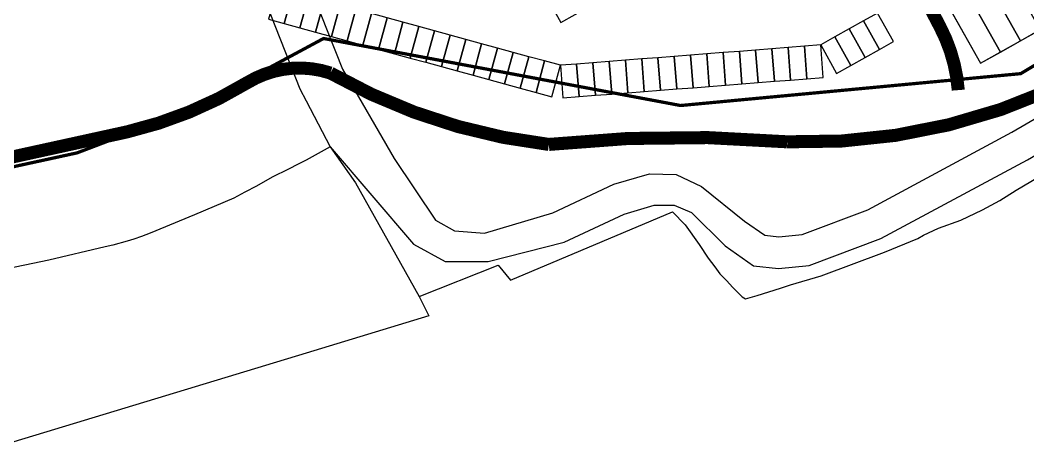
# Model space of a CAD drawing. Header units: millimetres. Extents: x 111502 to 977541, y 8702 to 1044108.
# Drawn here: x 489956.2 to 490110.6, y 240561.7 to 240625.5 of the extents above; entities that cross this region are included whole.
import ezdxf

# ---------------------------------------------------------------- set-up
doc = ezdxf.new("R2010")
doc.units = ezdxf.units.MM
doc.header["$LTSCALE"] = 0.25
doc.linetypes.add('DASHED2', pattern=[9.525, 6.35, -3.175])
for name, color, linetype in [('E HVSS As Laid HV', 10, 'Continuous'), ('X HVSS Site Background', 8, 'Continuous'), ('X HVSS Site Outline', 210, 'Continuous')]:
    doc.layers.add(name, color=color, linetype=linetype)
doc.styles.add('Proposed Employment Area - 11-089-MP013-01a$0$Standard', font='txt')

# ---------------------------------------------------------------- blocks, each defined once
blk = doc.blocks.new('Proposed Commercial Boundary - 09.02.22')
at = {"layer": 'X HVSS Site Outline'}
blk.add_lwpolyline([(490122182, 240624986, 500, 500, 0), (490109478, 240617353, 500, 500, 0), (490057364, 240612470, 500, 500, 0), (490002669, 240622738, 500, 500, 0), (489982653, 240611972, 500, 500, 0), (489964911, 240605217, 500, 500, 0), (489948528, 240601648, 500, 500, 0), (489930462, 240598786, 500, 500, 0), (489908128, 240595496, 500, 500, 0), (489887183, 240592507, 500, 500, 0), (489864508, 240588336, 500, 500, 0), (489843647, 240584267, 500, 500, 0), (489821539, 240579638, 500, 500, 0), (489778416, 240566304, 500, 500, 0), (489760562, 240575305, 500, 500, 0), (489729373, 240591142, 500, 500, 0)], format="xyseb", dxfattribs=at)
blk = doc.blocks.new('commercial background')
at = {"layer": 'X HVSS Site Background'}
for p, q in [((1498.4, 312.25), (1590.62, 148.02)), ((1590.62, 148.02), (1852.51, 295.07))]:
    blk.add_line(p, q, dxfattribs=at)
at = {"layer": 'X HVSS Site Background', "const_width": 2, "flags": 128}
for points in [[(1051.81, 240.88), (1059.59, 236.47, 0.04717), (1140.77, 200.1, -0.033052), (1212.54, 170.35, -0.036908), (1281.61, 129.62, 0.092551), (1322.57, 111.23, 0.171997), (1349.86, 114.06, -0.075321), (1373.49, 121.2, 0.021719), (1459.91, 137.51, 0.07964), (1478.31, 145.05, -0.220136), (1491.02, 146.52, 0.101332), (1524.48, 135.58, -0.047845), (1561.02, 135.98, 0.13682), (1608.9, 147.74, -0.082491), (1660.43, 179.04, 0.035972), (1680.83, 188.98, -0.009191), (1817.67, 264.95, 0.024079), (1856.89, 288.28, 0.094359), (1866.98, 298.13, 0.003918), (1887.13, 327.45, -0.047903), (1909.67, 354.78, -0.414136)], [(1580.92, 160.29), (1584.43, 153.59, -0.101838), (1587.22, 143.9, 0.925477)]]:
    blk.add_lwpolyline(points, format="xyb", dxfattribs=at)
at = {"layer": 'X HVSS Site Background'}
for points in [[(1599.78, 153.16), (1592.43, 166.24), (1589.38, 164.52), (1596.73, 151.44)], [(1596.73, 151.44), (1589.38, 164.52), (1586.33, 162.81), (1593.67, 149.73)], [(1593.67, 149.73), (1586.33, 162.81), (1583.28, 161.1), (1590.62, 148.02)], [(1485.27, 158.91), (1482.85, 159.57), (1481.54, 154.75), (1483.95, 154.09)], [(1487.68, 158.25), (1485.27, 158.91), (1483.95, 154.09), (1486.36, 153.43)], [(1490.09, 157.59), (1487.68, 158.25), (1486.36, 153.43), (1488.77, 152.77)], [(1492.5, 156.94), (1490.09, 157.59), (1488.77, 152.77), (1491.18, 152.11)], [(1525.12, 156.46), (1526.35, 154.28), (1530.71, 156.73), (1529.48, 158.91)], [(1494.91, 156.28), (1492.5, 156.94), (1491.18, 152.11), (1493.59, 151.45)], [(1497.32, 155.62), (1494.91, 156.28), (1493.59, 151.45), (1496, 150.79)], [(1499.73, 154.96), (1497.32, 155.62), (1496, 150.79), (1498.42, 150.13)], [(1502.15, 154.3), (1499.73, 154.96), (1498.42, 150.13), (1500.83, 149.47)], [(1572.68, 154.49), (1570.5, 153.27), (1572.95, 148.91), (1575.13, 150.13)], [(1574.86, 155.71), (1572.68, 154.49), (1575.13, 150.13), (1577.31, 151.35)], [(1504.56, 153.64), (1502.15, 154.3), (1500.83, 149.47), (1503.24, 148.81)], [(1506.97, 152.98), (1504.56, 153.64), (1503.24, 148.81), (1505.65, 148.16)], [(1509.38, 152.32), (1506.97, 152.98), (1505.65, 148.16), (1508.06, 147.5)], [(1570.5, 153.27), (1568.32, 152.04), (1570.77, 147.68), (1572.95, 148.91)], [(1511.79, 151.66), (1509.38, 152.32), (1508.06, 147.5), (1510.47, 146.84)], [(1514.2, 151), (1511.79, 151.66), (1510.47, 146.84), (1512.88, 146.18)], [(1568.32, 152.04), (1566.14, 150.82), (1568.59, 146.46), (1570.77, 147.68)], [(1516.61, 150.34), (1514.2, 151), (1512.88, 146.18), (1515.3, 145.52)], [(1519.03, 149.68), (1516.61, 150.34), (1515.3, 145.52), (1517.71, 144.86)], [(1553.68, 149.84), (1551.18, 149.65), (1551.57, 144.66), (1554.07, 144.86)], [(1556.17, 150.04), (1553.68, 149.84), (1554.07, 144.86), (1556.56, 145.05)], [(1558.66, 150.23), (1556.17, 150.04), (1556.56, 145.05), (1559.05, 145.25)], [(1561.15, 150.43), (1558.66, 150.23), (1559.05, 145.25), (1561.54, 145.44)], [(1563.65, 150.62), (1561.15, 150.43), (1561.54, 145.44), (1564.04, 145.64)], [(1566.14, 150.82), (1563.65, 150.62), (1564.04, 145.64), (1566.53, 145.83)], [(1521.44, 149.02), (1519.03, 149.68), (1517.71, 144.86), (1520.12, 144.2)], [(1523.85, 148.36), (1521.44, 149.02), (1520.12, 144.2), (1522.53, 143.54)], [(1526.26, 147.7), (1523.85, 148.36), (1522.53, 143.54), (1524.94, 142.88)], [(1533.74, 148.29), (1531.25, 148.09), (1531.63, 143.11), (1534.13, 143.3)], [(1536.23, 148.48), (1533.74, 148.29), (1534.13, 143.3), (1536.62, 143.5)], [(1538.72, 148.67), (1536.23, 148.48), (1536.62, 143.5), (1539.11, 143.69)], [(1541.21, 148.87), (1538.72, 148.67), (1539.11, 143.69), (1541.6, 143.88)], [(1543.71, 149.06), (1541.21, 148.87), (1541.6, 143.88), (1544.1, 144.08)], [(1546.2, 149.26), (1543.71, 149.06), (1544.1, 144.08), (1546.59, 144.27)], [(1548.69, 149.45), (1546.2, 149.26), (1546.59, 144.27), (1549.08, 144.47)], [(1551.18, 149.65), (1548.69, 149.45), (1549.08, 144.47), (1551.57, 144.66)], [(1528.75, 147.9), (1526.26, 147.7), (1526.65, 142.72), (1529.14, 142.91)], [(1531.25, 148.09), (1528.75, 147.9), (1529.14, 142.91), (1531.63, 143.11)]]:
    blk.add_lwpolyline(points, close=True, dxfattribs=at)
at = {"layer": 'X HVSS Site Background', "style": 'Proposed Employment Area - 11-089-MP013-01a$0$Standard'}
for p, rotation in [((485.88, 899.5), 95.9302), ((729.37, 850.69), 240.5366), ((319.53, 839.47), 95.9302), ((520.9, 756.6), 330.4683), ((1582.14, 507.49), 240.4683), ((1846.75, 293.1), 209.3143), ((1096.5, 265.37), 60.4683)]:
    blk.add_attdef('NOOFPARKINGSPACES', p, '', height=0.3, rotation=rotation, dxfattribs=at)
blk = doc.blocks.new('OS MAP 060722')
at = {"layer": 'X HVSS Site Background', "flags": 128}
for points in [[(1189.42, 1505.84), (1195, 1491.71), (1195, 1491.71), (1202.89, 1478.02), (1202.89, 1478.02), (1209.25, 1468.58), (1209.25, 1468.58), (1212.13, 1466.97), (1212.13, 1466.97), (1216.73, 1466.62), (1216.73, 1466.62), (1227.21, 1469.73), (1227.21, 1469.73), (1236.54, 1474.11), (1236.54, 1474.11), (1242.02, 1475.67), (1242.02, 1475.67), (1246.09, 1475.58), (1246.09, 1475.58), (1249.98, 1473.77), (1249.98, 1473.77), (1256.58, 1468.46), (1256.58, 1468.46), (1259.69, 1466.28), (1259.69, 1466.28), (1261.82, 1466.05), (1261.82, 1466.05), (1265.39, 1466.39), (1265.39, 1466.39), (1275.47, 1470.19), (1275.47, 1470.19), (1297.56, 1482.07), (1297.56, 1482.07), (1307.92, 1488.12)], [(1068.34, 1792.71), (1076.82, 1771.49), (1076.82, 1771.49), (1098.72, 1715.99), (1098.72, 1715.99), (1188.45, 1488.72), (1188.45, 1488.72), (1189.42, 1486.86), (1189.42, 1486.86), (1193.09, 1479.83)], [(1193.09, 1479.83), (1205.89, 1464.93), (1205.89, 1464.93), (1210.7, 1462.24), (1210.7, 1462.24), (1217.33, 1462.25), (1217.33, 1462.25), (1228.93, 1465.21), (1228.93, 1465.21), (1238.15, 1469.54), (1238.15, 1469.54), (1242.74, 1470.87), (1242.74, 1470.87), (1245.82, 1470.87), (1245.82, 1470.87), (1248.44, 1469.79), (1248.44, 1469.79), (1253.6, 1464.66), (1253.6, 1464.66), (1257.94, 1461.62), (1257.94, 1461.62), (1261.79, 1461.2), (1261.79, 1461.2), (1266.49, 1461.65), (1266.49, 1461.65), (1277.47, 1465.79), (1277.47, 1465.79), (1299.92, 1477.86), (1299.92, 1477.86), (1310.56, 1484.07)], [(1206.72, 1456.89), (1218.82, 1461.69), (1218.82, 1461.69), (1220.72, 1459.39), (1220.72, 1459.39), (1245.54, 1469.85), (1245.54, 1469.85), (1247.51, 1467.87), (1247.51, 1467.87), (1249.61, 1464.87), (1249.61, 1464.87), (1251.01, 1462.77), (1251.01, 1462.77), (1252.01, 1461.47), (1252.01, 1461.47), (1252.81, 1460.37), (1252.81, 1460.37), (1253.81, 1459.37), (1253.81, 1459.37), (1254.81, 1458.27), (1254.81, 1458.27), (1256.21, 1456.87), (1256.21, 1456.87), (1256.71, 1456.57), (1256.71, 1456.57), (1258.51, 1457.07), (1258.51, 1457.07), (1262.11, 1458.17), (1262.11, 1458.17), (1263.62, 1458.69), (1263.62, 1458.69), (1268.32, 1460.09), (1268.32, 1460.09), (1278.02, 1463.69), (1278.02, 1463.69), (1283.12, 1465.79), (1283.12, 1465.79), (1284.02, 1466.29), (1284.02, 1466.29), (1286.32, 1467.39), (1286.32, 1467.39), (1289.72, 1468.59), (1289.72, 1468.59), (1293.02, 1470.19), (1293.02, 1470.19), (1295.72, 1471.59), (1295.72, 1471.59), (1298.22, 1473.19), (1298.22, 1473.19), (1303.82, 1476.49)], [(1193.09, 1479.83), (1189.42, 1477.79), (1189.42, 1477.79), (1188.22, 1477.19), (1188.22, 1477.19), (1186.72, 1476.39), (1186.72, 1476.39), (1184.22, 1475.19), (1184.22, 1475.19), (1181.82, 1473.79), (1181.82, 1473.79), (1180.02, 1472.89), (1180.02, 1472.89), (1178.32, 1471.99), (1178.32, 1471.99), (1172.32, 1469.39), (1172.32, 1469.39), (1165.52, 1466.59), (1165.52, 1466.59), (1164.22, 1466.09), (1164.22, 1466.09), (1163.02, 1465.69), (1163.02, 1465.69), (1162.02, 1465.39), (1162.02, 1465.39), (1159.82, 1464.79), (1159.82, 1464.79), (1158.62, 1464.49), (1158.62, 1464.49), (1150.02, 1462.49), (1150.02, 1462.49), (1142.32, 1460.89)], [(1193.09, 1479.83), (1196.97, 1474.3), (1196.97, 1474.3), (1206.72, 1456.89)], [(1206.72, 1456.89), (1208.2, 1453.92), (1208.2, 1453.92), (1189.42, 1448.23), (1189.42, 1448.23), (1028.9, 1399.58), (1028.9, 1399.58), (986.32, 1420.89)]]:
    blk.add_lwpolyline(points, dxfattribs=at)

msp = doc.modelspace()

# ---------------------------------------------------------------- linework, layer by layer
at = {"lineweight": 0}
msp.add_circle((488727.82, 239008.33), 11388.42, dxfattribs=at)

# ---------------------------------------------------------------- block references
at = {"layer": 'E HVSS As Laid HV', "linetype": 'DASHED2', "lineweight": 0}
msp.add_blockref('OS MAP 060722', (488810.58, 239126.31), dxfattribs=at)
at = {"layer": 'X HVSS Site Background', "lineweight": 0}
msp.add_blockref('commercial background', (488512.69, 240470.93), dxfattribs=at)
at = {"layer": 'X HVSS Site Outline', "lineweight": 0, "xscale": 0.001, "yscale": 0.001, "zscale": 0.001}
msp.add_blockref('Proposed Commercial Boundary - 09.02.22', (0, 0), dxfattribs=at)

doc.saveas('drawing.dxf')
